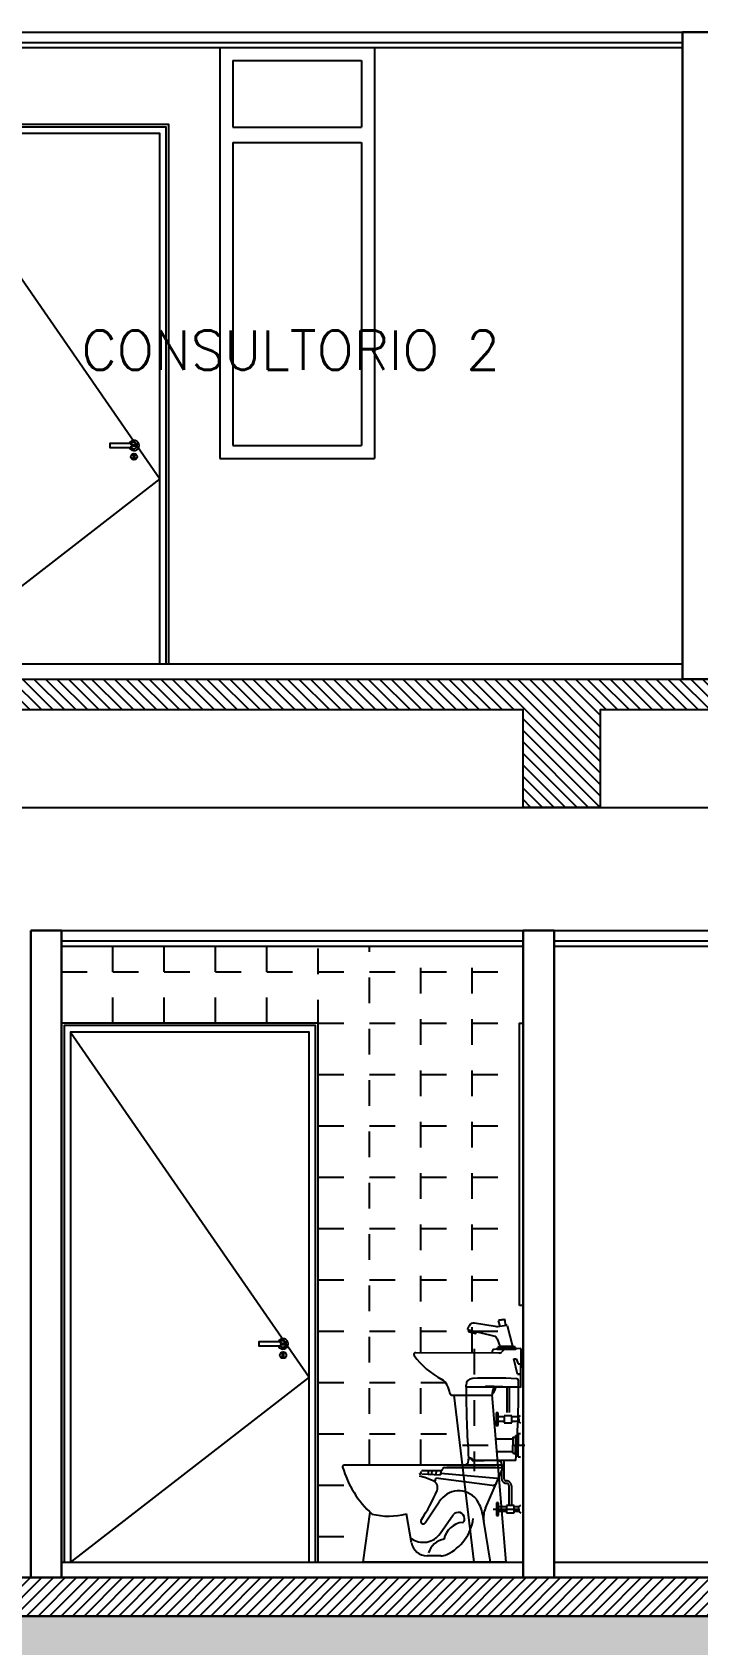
# Model space of a CAD drawing. Header units: millimetres. Extents: x 2056 to 4470, y 1400 to 3101.
# Drawn here: x 2182.88 to 2185.47, y 1439 to 1445.28 of the extents above; entities that cross this region are included whole.
import ezdxf
from ezdxf.enums import TextEntityAlignment as Align

# ---------------------------------------------------------------- set-up
doc = ezdxf.new("R2010")
doc.units = ezdxf.units.MM
for name, pattern in [('ACAD_ISO07W100', [3, 0, -3]), ('CENTER', [2, 1.25, -0.25, 0.25, -0.25]), ('DASHED2', [0.375, 0.25, -0.125]), ('DOT', [0.25, 0, -0.25]), ('HIDDEN', [9.525, 6.35, -3.175])]:
    doc.linetypes.add(name, pattern=pattern)
for name, color, linetype in [('A-253', 253, 'Continuous'), ('A-ANNO-TEXT', 190, 'Continuous'), ('A-PLAN-1', 5, 'Continuous'), ('A-PLAN-2', 4, 'Continuous'), ('A-PLAN-3', 3, 'Continuous'), ('A-PLAN-4', 2, 'Continuous'), ('A-PLAN-5', 1, 'Continuous'), ('A-PLAN-6', 9, 'Continuous'), ('A-PROY', 15, 'HIDDEN')]:
    doc.layers.add(name, color=color, linetype=linetype)
doc.layers.add('A-WALL', color=16, linetype='Continuous', lineweight=30)
doc.styles.add('ROMANS', font='romans')

# ---------------------------------------------------------------- blocks, each defined once
blk = doc.blocks.new('LAVAMANOS AVANTI LADO')
at = {"linetype": 'DASHED2', "ltscale": 0.15}
for p, q in [((-0.124, 0.8307), (-0.124, 0.3537)), ((-0.1691, 0.4554), (0.0734, 0.4554))]:
    blk.add_line(p, q, dxfattribs=at)
blk.add_line((0.0573, 0.8323), (0.0569, 0.6807))
at = {"linetype": 'ACAD_ISO07W100', "ltscale": 0.001}
for p, q in [((0.0303, 0.7916), (0.0396, 0.7916)), ((0.0452, 0.7317), (0.0303, 0.7916)), ((0.0452, 0.7317), (0.0303, 0.7916)), ((0.0303, 0.7916), (0.0396, 0.7916)), ((0.0396, 0.7916), (0.0479, 0.7727)), ((0.0396, 0.7916), (0.0479, 0.7727)), ((0.0479, 0.7727), (0.0569, 0.7727)), ((0.0479, 0.7727), (0.0569, 0.7727)), ((0.0569, 0.7727), (0.0569, 0.7317)), ((0.0452, 0.7317), (0.0569, 0.7317)), ((0.0569, 0.7317), (0.0452, 0.7317)), ((0.0026, 0.6828), (0.0026, 0.5704)), ((0.0125, 0.6824), (0.0125, 0.5704)), ((-0.0301, 0.581), (-0.0378, 0.581)), ((-0.0378, 0.581), (-0.0378, 0.5324)), ((-0.0301, 0.5324), (-0.0301, 0.581)), ((-0.0076, 0.5657), (-0.0301, 0.5657)), ((0.0231, 0.5704), (-0.0076, 0.5704)), ((-0.0076, 0.5704), (-0.0076, 0.5426)), ((0.0231, 0.5426), (0.0231, 0.5704)), ((0.0497, 0.5657), (0.0231, 0.5657)), ((0.0497, 0.5657), (0.0569, 0.5717)), ((0.0497, 0.5566), (0.0497, 0.5657)), ((-0.0378, 0.5324), (-0.0301, 0.5324)), ((-0.0076, 0.5475), (-0.0301, 0.5475)), ((-0.0076, 0.5426), (0.0231, 0.5426)), ((0.0497, 0.5475), (0.0231, 0.5475)), ((0.0497, 0.5566), (0.0497, 0.5475)), ((0.0497, 0.5475), (0.0569, 0.5415)), ((-0.0394, 0.48), (0.0264, 0.48)), ((0.0264, 0.4867), (0.0366, 0.4867)), ((0.0264, 0.4867), (0.0264, 0.4554)), ((0.0264, 0.4241), (0.0264, 0.4554)), ((0.0366, 0.493), (0.0468, 0.493)), ((0.0366, 0.493), (0.0366, 0.4554)), ((0.0366, 0.4178), (0.0366, 0.4554)), ((0.0468, 0.5006), (0.0569, 0.5006)), ((0.0468, 0.5006), (0.0468, 0.4554)), ((0.0468, 0.4102), (0.0468, 0.4554)), ((-0.0353, 0.4308), (0.0264, 0.4308)), ((0.0264, 0.4241), (0.0366, 0.4241)), ((0.0366, 0.4178), (0.0468, 0.4178)), ((0.0468, 0.4102), (0.0569, 0.4102))]:
    blk.add_line(p, q, dxfattribs=at)
for points in [[(-0.0536, 0.8223, 0), (-0.0543, 0.8153, 0)], [(0.0573, 0.8323, 0), (-0.0469, 0.8286, 0)], [(-0.0056, 0.8301, 0), (-0.0167, 0.8189, 0)], [(-0.0278, 0.8145, 0), (-0.3519, 0.8157, 0)], [(-0.2105, 0.6506, 0), (-0.2029, 0.6506, 0)], [(-0.2029, 0.6506, 0), (-0.125, 0, 0)], [(-0.2029, 0.6506, 0), (-0.0534, 0.6506, 0)], [(0.0569, 0.6807, 0), (-0.0806, 0.6859, 0)], [(0, 0, 0), (-0.0534, 0.6515, 0)], [(0, 0, 0), (-0.125, 0, 0)]]:
    blk.add_polyline3d(points)
for centre, radius, start, end in [((-0.0467, 0.8216), 0.007, 91.99039, 174.84404), ((-0.0274, 0.8295), 0.015, 268.03059, 315.00554), ((-0.3527, 0.8087), 0.007, 149.15152, 214.48747), ((-0.3527, 0.8087), 0.007, 83.72791, 149.18321), ((-0.1031, 0.993), 0.3172, 216.38925, 242.41785), ((-0.2763, 0.6669), 0.0521, 25.35455, 59.55966), ((-0.3474, 0.6332), 0.1307, 10.77897, 25.35697), ((-0.2105, 0.6593), 0.00863, 190.80279, 270), ((-0.0075, 0.6568), 0.0463, 148.41394, 187.60196), ((-0.0862, 0.6893), 0.0474, 313.20064, 354.02699)]:
    blk.add_arc(centre, radius, start, end)
blk = doc.blocks.new('SANITA AVANTI LADO')
for p, q in [((-0.0948, 0.6815), (-0.0948, 0.6897)), ((0.1093, 0.6815), (-0.0948, 0.6815)), ((0.0442, 0.3774), (-0.5709, 0.3774)), ((-0.1705, 0.3774), (0.0198, 0.3774)), ((-0.0783, 0.405), (-0.0854, 0.405)), ((-0.0783, 0.4029), (-0.0854, 0.4029)), ((-0.0783, 0.4029), (-0.0854, 0.4029)), ((-0.0854, 0.3958), (-0.0854, 0.4029)), ((-0.0854, 0.3958), (-0.0854, 0.4029)), ((0.0289, 0.3958), (-0.0712, 0.3958)), ((-0.0712, 0.3958), (-0.0252, 0.3958)), ((0.0993, 0.3958), (-0.0712, 0.3958)), ((0.0442, 0.3805), (0.0442, 0.3571)), ((-0.271, 0.3475), (-0.2688, 0.3528)), ((-0.267, 0.344), (-0.1944, 0.3406)), ((-0.2622, 0.3572), (-0.1936, 0.3572)), ((-0.2426, 0.3572), (-0.2433, 0.3429)), ((-0.229, 0.3572), (-0.2297, 0.3422)), ((-0.2161, 0.3136), (-0.2126, 0.3267)), ((-0.2121, 0.3572), (-0.2129, 0.3406)), ((0.0069, 0.2991), (-0.2126, 0.3267)), ((-0.1936, 0.3572), (-0.1944, 0.3406)), ((-0.1941, 0.346), (0.0256, 0.3265)), ((-0.187, 0.3617), (-0.1862, 0.3636)), ((-0.1796, 0.368), (0.0442, 0.368)), ((-0.0198, 0.21), (0.0442, 0.3571)), ((-0.4963, 0), (-0.4691, 0.1942)), ((-0.3076, 0.0751), (-0.3276, 0.1885)), ((-0.2551, 0.1534), (-0.1995, 0.2351)), ((-0.1957, 0.1118), (-0.1454, 0.1836)), ((-0.1017, 0.1632), (-0.1017, 0.1699)), ((-0.0261, 0.1592), (-0.0305, 0.1855)), ((0, 0), (-0.0261, 0.1592)), ((-0.1846, 0.0887), (-0.1801, 0.0932)), ((-0.0661, 0), (-0.4963, 0)), ((-0.4963, 0), (0, 0)), ((-0.194, 0.0245), (-0.2473, 0.0245))]:
    blk.add_line(p, q)
at = {"linetype": 'ACAD_ISO07W100', "ltscale": 0.001}
for p, q in [((0.0525, 0.3958), (0.0525, 0.3333)), ((0.0427, 0.3537), (0.0427, 0.3273)), ((0.0525, 0.3333), (0.0525, 0.3259)), ((0.072, 0.2979), (0.072, 0.22)), ((0.0818, 0.2966), (0.0818, 0.22)), ((0.0108, 0.2068), (0.1565, 0.2068)), ((0.0232, 0.2307), (0.0232, 0.1821)), ((0.0309, 0.2307), (0.0232, 0.2307)), ((0.0309, 0.1821), (0.0309, 0.2307)), ((0.0618, 0.2154), (0.0309, 0.2154)), ((0.0618, 0.1972), (0.0309, 0.1972)), ((0.0618, 0.22), (0.0618, 0.1923)), ((0.0925, 0.22), (0.0618, 0.22)), ((0.0618, 0.1923), (0.0925, 0.1923)), ((0.0925, 0.1923), (0.0925, 0.22)), ((0.1106, 0.2154), (0.0925, 0.2154)), ((0.1106, 0.1972), (0.0925, 0.1972)), ((0.1106, 0.2154), (0.1179, 0.2214)), ((0.1106, 0.2063), (0.1106, 0.2154)), ((0.1106, 0.2063), (0.1106, 0.1972)), ((0.1106, 0.1972), (0.1179, 0.1912)), ((0.0232, 0.1821), (0.0309, 0.1821))]:
    blk.add_line(p, q, dxfattribs=at)
at = {"color": 7, "linetype": 'CENTER'}
blk.add_line((-0.1299, 0.3694), (-0.1299, 0.3694), dxfattribs=at)
for centre, radius, start, end in [((-0.0693, 0.6897), 0.0255, 93.05505, 180), ((0.0073, -0.7444), 1.4616, 86.2527, 93.05505), ((-3.9869, 0.6815), 4.0962, 356, 0.36026), ((0.1023, 0.7072), 0.00689, 0.36026, 86.2527), ((4.0014, 0.6815), 4.0962, 180, 183.87123), ((-0.5709, 0.372), 0.00539, 90, 195.98169), ((-0.1038, 0.3958), 0.0184, 270, 0), ((-0.1038, 0.3958), 0.0184, 270, 0), ((-0.0783, 0.3958), 0.00918, 360, 90), ((-0.0783, 0.3958), 0.00714, 360, 90), ((-0.0783, 0.3958), 0.00714, 360, 90), ((0.0289, 0.3805), 0.0153, 0, 90), ((-0.1995, 0.4784), 0.3917, 195.98169, 227.95799), ((-0.2777, 0.3502), 0.00718, 270, 337.45416), ((-0.3374, 0.0662), 0.2755, 65.4277, 77.26484), ((-0.2622, 0.3501), 0.00718, 90, 157.45416), ((-0.2348, 0.2906), 0.0288, 337.1146, 65.4277), ((-0.2089, 0.3231), 0.00453, 106.4878, 165), ((-0.1936, 0.3644), 0.00718, 270, 337.45416), ((-0.1796, 0.3608), 0.00718, 90, 157.45416), ((0.0261, 0.3337), 0.00718, 265.66287, 339.87455), ((-0.8762, 0.5613), 0.725, 326.72693, 337.1146), ((-0.1235, 0.1883), 0.0892, 39.23283, 148.35137), ((0.0089, 0.3142), 0.0153, 262.58167, 336.49704), ((-0.3967, 0.4397), 0.2605, 255.51998, 285.38474), ((-0.1257, 0.1699), 0.024, 0, 145), ((-0.1888, 0.156), 0.161, 10.57462, 33.46479), ((0.0633, 0.1739), 0.0906, 156.49704, 189.32797), ((-0.2625, 0.1586), 0.00906, 146.45051, 325), ((-0.1009, 0.0738), 0.0815, 95.7873, 168.96959), ((-0.2463, 0.1938), 0.1808, 294.7943, 352.27046), ((-0.11, 0.1632), 0.00831, 275.7873, 0), ((-0.2625, 0.1586), 0.0815, 234.92597, 325), ((-0.2473, 0.0857), 0.0612, 190, 269.99968), ((-0.1677, 0.0136), 0.077, 99.93571, 163.30757), ((-0.194, 0.0805), 0.056, 269.99968, 294.7943)]:
    blk.add_arc(centre, radius, start, end)
at = {"linetype": 'ACAD_ISO07W100', "ltscale": 0.001}
for centre, radius, start, end in [((0.0629, 0.3273), 0.0202, 180, 217.93605), ((0.0629, 0.3273), 0.0202, 219.40068, 270), ((0.0616, 0.3259), 0.00909, 180, 270), ((0.0616, 0.2966), 0.0202, 0, 90), ((0.0629, 0.2979), 0.00909, 0, 90)]:
    blk.add_arc(centre, radius, start, end, dxfattribs=at)
blk = doc.blocks.new('GRIFF PUSH MESA ct')
for p, q in [((-0.1519, 0.0761), (-0.1461, 0.0896)), ((-0.1245, 0.1015), (-0.0446, 0.0885)), ((-0.0333, 0.0878), (0.0004, 0.093)), ((-0.032, 0.11), (-0.0262, 0.0889)), ((-0.0303, 0.1121), (-0.0084, 0.1155)), ((-0.0282, 0.1132), (-0.0107, 0.1159)), ((-0.0281, 0.1124), (-0.0282, 0.1132)), ((-0.0106, 0.1151), (-0.0107, 0.1159)), ((-0.0061, 0.114), (-0.0053, 0.0921)), ((0.0027, 0.0916), (0.0239, 0.011)), ((-0.0368, 0.0029), (0.0368, 0.0029)), ((-0.0368, 0), (0.0368, 0)), ((-0.0317, 0.0089), (-0.0297, 0.011)), ((-0.0317, 0.0089), (0.0317, 0.0089)), ((-0.0317, 0.0089), (-0.0317, 0.0029)), ((-0.0297, 0.011), (0.0297, 0.011)), ((0.0297, 0.011), (0.0317, 0.0089)), ((0.0317, 0.0089), (0.0317, 0.0029))]:
    blk.add_line(p, q)
blk.add_lwpolyline([(-0.1519, 0.0761), (-0.0503, 0.0518, -0.247586), (-0.0363, 0.0395), (-0.0254, 0.011)], format="xyb")
blk.add_lwpolyline([(-0.1475, 0.0729), (-0.1486, 0.0681), (-0.1195, 0.0611), (-0.1183, 0.066)], close=True)
for centre, radius, start, end in [((-0.1277, 0.0817), 0.02, 80.80476, 156.92214), ((-0.0373, 0.1137), 0.0262, 253.85464, 278.7033), ((-0.03, 0.1101), 0.002, 98.7745, 182.30606), ((-0.008, 0.1135), 0.002, 15.24295, 98.7745), ((0.0007, 0.091), 0.002, 14.7468, 98.7745), ((-0.0368, 0.0015), 0.00147, 90, 270), ((0.0368, 0.0015), 0.00147, 270, 90)]:
    blk.add_arc(centre, radius, start, end)
blk = doc.blocks.new('A$C2C317269')
for points in [[(-0.148, 0.8469), (-0.148, 0.8407), (-0.2291, 0.8407), (-0.2291, 0.8593), (-0.148, 0.8593), (-0.148, 0.8531)], [(-0.148, 0.8531), (-0.124, 0.8531), (-0.124, 0.8469), (-0.148, 0.8469)]]:
    blk.add_lwpolyline(points)
blk.add_lwpolyline([(-0.1381, 0.814), (-0.1339, 0.814), (-0.1339, 0.7991), (-0.1381, 0.7991)], close=True)
blk.add_circle((-0.136, 0.8065), 0.0124)
for radius, start, end in [(0.02, 207.75446, 152.24554), (0.0124, 194.47751, 165.52249)]:
    blk.add_arc((-0.136, 0.85), radius, start, end)
blk = doc.blocks.new('ALZ-PUERTA 1.00')
at = {"layer": 'A-PLAN-6'}
for points in [[(0.9994, 0), (0.9994, 2.1), (0, 2.1), (0, 0)], [(0.9894, 0), (0.9894, 2.09), (0.01, 2.09), (0.01, 0)], [(0.9644, 0), (0.9644, 2.065), (0.035, 2.065), (0.035, 0)]]:
    blk.add_lwpolyline(points, close=True, dxfattribs=at)
at = {"layer": 'A-PROY'}
blk.add_lwpolyline([(0.035, 2.065), (0.9644, 0.72), (0.035, 0)], dxfattribs=at)
at = {"layer": 'A-PLAN-6'}
blk.add_blockref('A$C2C317269', (0.9994, 0), dxfattribs=at)
blk = doc.blocks.new('CORTE B-B')
at = {"layer": 'A-PLAN-5'}
h = blk.add_hatch(dxfattribs=at)
h.set_pattern_fill('ANSI31', color=256, scale=0.01, style=0)
h.set_pattern_definition([(135, (-989008.851176, -1733150.051984), (-0.02245064030267, -0.02245064030267), [])])
h.paths.add_polyline_path([(-2.0286, -36.0102), (-2.0286, 0), (-1.8786, 0), (-1.8786, -36.0102)])
h = blk.add_hatch(dxfattribs=at)
h.set_pattern_fill('ANSI31', color=256, scale=0.01, angle=90, style=0)
h.set_pattern_definition([(225, (-989008.851176, -1733150.051984), (0.02245064030267, -0.02245064030267), [])])
h.paths.add_polyline_path([(-5.0786, -31.388), (-5.5286, -31.388), (-5.5286, -2), (-5.0286, -2), (-5.0286, -2.4028), (-5.4086, -2.4028), (-5.4086, -4.941), (-5.0286, -4.941), (-5.0286, -5.241), (-5.4086, -5.241), (-5.4086, -7.0088), (-5.0286, -7.0088), (-5.0286, -7.4088), (-5.4086, -7.4088), (-5.4086, -8.6811), (-5.0286, -8.6811), (-5.0286, -8.9811), (-5.4086, -8.9811), (-5.4086, -11.4466), (-5.0286, -11.4466), (-5.0286, -11.7466), (-5.4086, -11.7466), (-5.4086, -14.311), (-5.0286, -14.311), (-5.0286, -14.711), (-5.4086, -14.711), (-5.4086, -16.8838), (-5.0286, -16.8838), (-5.0286, -17.1838), (-5.4086, -17.1838), (-5.4086, -19.3566), (-5.0286, -19.3566), (-5.0286, -19.7566), (-5.4086, -19.7566), (-5.4086, -22.0985), (-5.0286, -22.0985), (-5.0286, -22.3985), (-5.4086, -22.3985), (-5.4086, -24.5003), (-5.0286, -24.5003), (-5.0286, -24.9003), (-5.4086, -24.9003), (-5.4086, -28.0106), (-5.0286, -28.0106), (-5.0286, -28.3106), (-5.4086, -28.3106), (-5.4086, -29.8349), (-5.0286, -29.8349), (-5.0286, -30.2349), (-5.0286, -31.388)])
h.paths.add_polyline_path([(-5.4086, -30.2349), (-5.1286, -30.2349), (-5.1286, -31.1902), (-5.4086, -31.1902)], flags=16)
at = {"layer": 'A-PLAN-6'}
h = blk.add_hatch(dxfattribs=at)
h.set_pattern_fill('AR-PARQ1', color=256, scale=0.002, angle=45, style=0)
h.set_pattern_definition([(225, (-989008.8512, -1733150.052), (2e-15, -0.86210458762), [0.6096, -0.6096]), (225, (-989008.923, -1733149.98014), (2e-15, -0.86210458762), [0.6096, -0.6096]), (225, (-989008.99486, -1733149.9083), (2e-15, -0.86210458762), [0.6096, -0.6096]), (225, (-989009.0667, -1733149.83646), (2e-15, -0.86210458762), [0.6096, -0.6096]), (225, (-989009.13854, -1733149.7646), (2e-15, -0.86210458762), [0.6096, -0.6096]), (225, (-989009.2104, -1733149.6928), (2e-15, -0.86210458762), [0.6096, -0.6096]), (225, (-989009.2822, -1733149.62093), (2e-15, -0.86210458762), [0.6096, -0.6096]), (135, (-989009.2822, -1733150.48304), (-2e-15, 0.86210458762), [0.6096, -0.6096]), (135, (-989009.3541, -1733150.5549), (-2e-15, 0.86210458762), [0.6096, -0.6096]), (135, (-989009.4259, -1733150.6267), (-2e-15, 0.86210458762), [0.6096, -0.6096]), (135, (-989009.49775, -1733150.69856), (-2e-15, 0.86210458762), [0.6096, -0.6096]), (135, (-989009.5696, -1733150.7704), (-2e-15, 0.86210458762), [0.6096, -0.6096]), (135, (-989009.64144, -1733150.84225), (-2e-15, 0.86210458762), [0.6096, -0.6096]), (135, (-989009.7133, -1733150.9141), (-2e-15, 0.86210458762), [0.6096, -0.6096])])
h.paths.add_polyline_path([(-1.8786, 0), (0, 0), (0, -49.4639), (-1.8536, -49.4639), (-1.8536, -40.1966), (-2.0286, -40.1966), (-2.0286, -36.0102), (-1.8786, -36.0102)])
at = {"layer": 'A-253', "linetype": 'DOT', "ltscale": 0.02}
for points in [[(-4.3886, -10.7799), (-4.3886, -8.9807)], [(-4.1886, -9.7805), (-4.1886, -8.9807)], [(-3.9886, -9.7805), (-3.9886, -8.9807)], [(-3.7886, -9.7805), (-3.7886, -8.9807)], [(-3.5886, -9.7805), (-3.5886, -8.9807)], [(-3.3886, -9.7805), (-3.3886, -8.9807)], [(-3.1886, -9.7805), (-3.1886, -8.9807)], [(-2.9886, -9.7805), (-2.9886, -8.9807)], [(-2.9035, -9.1799), (-4.4886, -9.1799)], [(-2.7886, -9.7805), (-2.7886, -9.2328)], [(-2.5886, -9.7805), (-2.5886, -9.2328)], [(-2.9042, -9.3799), (-4.4886, -9.3799)], [(-2.466, -9.3799), (-2.8619, -9.3799)], [(-2.466, -9.5799), (-4.4886, -9.5799)], [(-2.1886, -9.7805), (-2.1886, -9.5908)], [(-2.3886, -9.7805), (-2.3886, -9.6568)], [(-4.1786, -9.7799), (-4.4886, -9.7799)], [(-4.1886, -9.9799), (-4.4886, -9.9799)], [(-4.1886, -10.1799), (-4.4886, -10.1799)], [(-4.1886, -10.3799), (-4.4886, -10.3799)], [(-4.1886, -10.5799), (-4.4886, -10.5799)]]:
    blk.add_lwpolyline(points, dxfattribs=at)
at = {"layer": 'A-PLAN-1'}
for points in [[(-5.5286, -31.388), (-5.5286, -2)], [(-5.4086, -7.4088), (-5.4086, -8.6811), (-5.0286, -8.6811), (-5.0286, -8.9811), (-5.4086, -8.9811), (-5.4086, -11.4466), (-5.0286, -11.4466), (-5.0286, -11.7466), (-5.4086, -11.7466), (-5.4086, -14.311), (-5.0286, -14.311), (-5.0286, -14.711), (-5.4086, -14.711), (-5.4086, -16.8838)]]:
    blk.add_lwpolyline(points, dxfattribs=at)
at = {"layer": 'A-PLAN-2'}
for points in [[(-1.8786, 0), (0, 0), (0, -49.4639), (-1.8536, -49.4639), (-1.8536, -40.1966), (-2.0286, -40.1966), (-2.0286, -36.0102), (-1.8786, -36.0102), (-1.8786, 0)], [(-2.0886, -8.8607), (-2.0886, -2.159)], [(-2.0886, -10.7799), (-2.0886, -8.9807)]]:
    blk.add_lwpolyline(points, dxfattribs=at)
at = {"layer": 'A-PLAN-2', "elevation": -0.2289}
blk.add_lwpolyline([(-5.5886, -16.0018), (-5.5886, -8.361)], dxfattribs=at)
at = {"layer": 'A-PLAN-4'}
for points in [[(-4.5486, -8.8607), (-4.5486, -2.159)], [(-4.5086, -8.8607), (-4.5086, -2.159)], [(-4.4886, -8.8607), (-4.4886, -2.159)], [(-8.0486, -11.361), (-8.0486, -8.361)], [(-8.0086, -11.361), (-8.0086, -8.361)], [(-7.9886, -11.361), (-7.9886, -8.361)], [(-4.5486, -10.7799), (-4.5486, -8.9807)], [(-4.5086, -10.7799), (-4.5086, -8.9807)], [(-4.4886, -10.7799), (-4.4886, -8.9807)]]:
    blk.add_lwpolyline(points, dxfattribs=at)
at = {"layer": 'A-PLAN-5'}
blk.add_lwpolyline([(-3.0886, -8.9957), (-4.1886, -8.9957), (-4.1886, -8.9807), (-3.0886, -8.9807)], close=True, dxfattribs=at)
at = {"layer": 'A-PLAN-6'}
for p, q in [((-7.9886, -10.1624, 0.2289), (-7.9886, -9.561, 0.2289)), ((-7.9886, -9.561, 0.2289), (-6.3886, -9.561, 0.2289)), ((-7.9386, -10.1124, 0.2289), (-7.9386, -9.611, 0.2289)), ((-7.9386, -9.611, 0.2289), (-7.6786, -9.611, 0.2289)), ((-7.6786, -10.1124, 0.2289), (-7.6786, -9.611, 0.2289)), ((-7.6186, -10.1124, 0.2289), (-7.6186, -9.611, 0.2289)), ((-7.6186, -9.611, 0.2289), (-6.4386, -9.611, 0.2289)), ((-6.4386, -10.1124, 0.2289), (-6.4386, -9.611, 0.2289)), ((-6.3886, -10.1624, 0.2289), (-6.3886, -9.561, 0.2289)), ((-7.9386, -10.1124, 0.2289), (-7.6786, -10.1124, 0.2289)), ((-7.6186, -10.1124, 0.2289), (-6.4386, -10.1124, 0.2289)), ((-7.9886, -10.1624, 0.2289), (-6.3886, -10.1624, 0.2289))]:
    blk.add_line(p, q, dxfattribs=at)
blk.add_lwpolyline([(-5.0286, -29.8349), (-5.0286, -2.159)], dxfattribs=at)
at = {"layer": 'A-WALL'}
for points in [[(-2.0286, -36.0102), (-2.0286, 0), (-1.8786, 0), (-1.8786, -36.0102)], [(-4.5486, -8.9807), (-4.5486, -8.8607), (-2.0286, -8.8607), (-2.0286, -8.9807)], [(-4.5486, -10.8999), (-4.5486, -10.7799), (-2.0286, -10.7799), (-2.0286, -10.8999)]]:
    blk.add_lwpolyline(points, close=True, dxfattribs=at)
at = {"layer": 'A-WALL', "elevation": 0.2289}
blk.add_lwpolyline([(-8.0486, -8.361), (-8.0486, -8.241), (-5.5286, -8.241), (-5.5286, -8.361)], close=True, dxfattribs=at)
at = {"rotation": 90}
for p in [(-2.0886, -10.7799), (-5.5886, -11.361)]:
    blk.add_blockref('ALZ-PUERTA 1.00', p, dxfattribs=at)
at = {"layer": 'A-PLAN-3', "rotation": 90}
blk.add_blockref('SANITA AVANTI LADO', (-2.0886, -9.1085), dxfattribs=at)
at = {"layer": 'A-PLAN-5', "rotation": 90}
for name, p in [('LAVAMANOS AVANTI LADO', (-2.0886, -9.048)), ('GRIFF PUSH MESA ct', (-2.9187, -9.0461))]:
    blk.add_blockref(name, p, dxfattribs=at)
at = {"layer": 'A-ANNO-TEXT', "style": 'ROMANS'}
blk.add_text('CONSULTORIO 2', height=0.15271, rotation=90, dxfattribs=at).set_placement((-6.8099, -9.8872), align=Align.MIDDLE)

msp = doc.modelspace()

# ---------------------------------------------------------------- block references
at = {"rotation": 270}
msp.add_blockref('CORTE B-B', (2193.7718, 1437.2303), dxfattribs=at)

doc.saveas('drawing.dxf')
